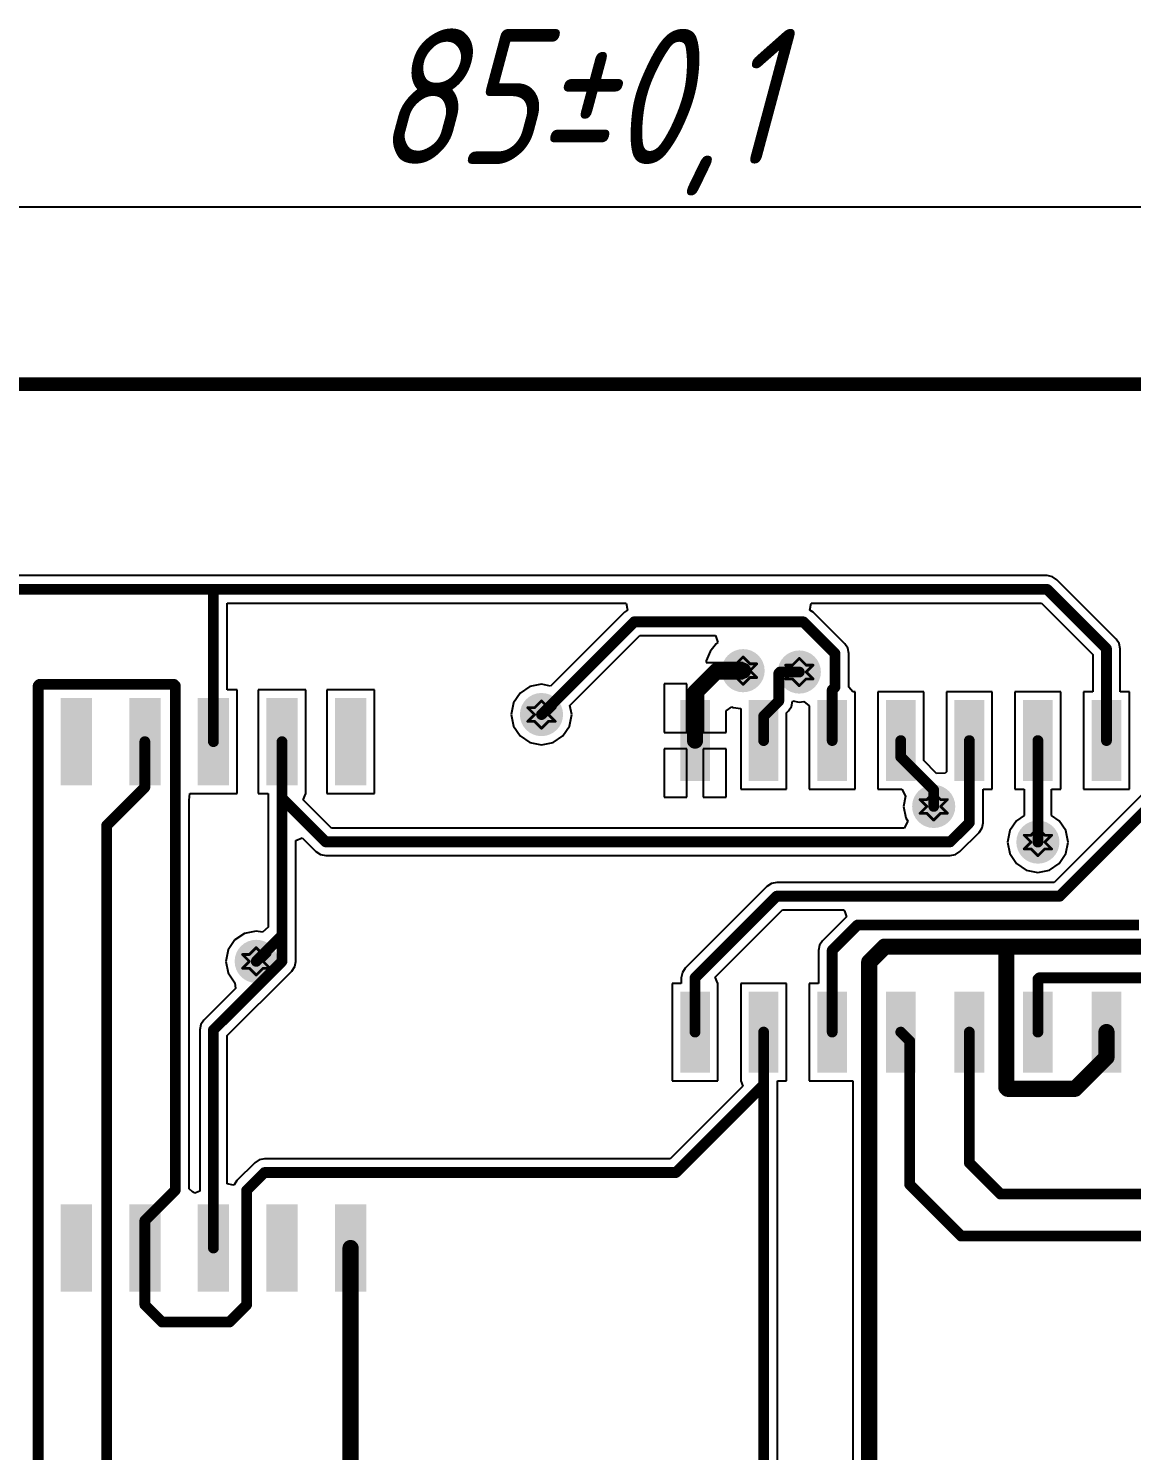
# Model space of a CAD drawing. Header units: millimetres. Extents: x 13 to 607, y 0 to 420.
# Drawn here: x 157.4 to 198.3, y 318 to 370.7 of the extents above; entities that cross this region are included whole.
import ezdxf

# ---------------------------------------------------------------- set-up
doc = ezdxf.new("R2010")
doc.units = ezdxf.units.MM
for name, color, linetype in [('DrillDrawing', 1, 'Continuous'), ('Mechanical1', 6, 'Continuous'), ('TopLayer', 1, 'Continuous')]:
    doc.layers.add(name, color=color, linetype=linetype)
doc.styles.get("Standard").update_dxf_attribs({"font": 'arial.ttf'})
doc.dimstyles.new('ISO-25', dxfattribs={"dimtxt": 2.5, "dimasz": 3.5, "dimexe": 1.25, "dimexo": 0.625, "dimtad": 1, "dimtxsty": 'Standard', "dimblk": 'OPEN30', "dimcen": 2.5, "dimadec": 0, "dimazin": 0, "dimtfac": 1, "dimtmove": 0, "dimatfit": 3, "dimfxl": 1, "dimarcsym": 0})

# ---------------------------------------------------------------- blocks, each defined once
blk = doc.blocks.new('_Open30')
at = {"color": 0, "linetype": 'ByBlock', "lineweight": -2}
for p, q in [((-1, 0.268), (0, 0)), ((0, 0), (-1, -0.268)), ((0, 0), (-1, 0))]:
    blk.add_line(p, q, dxfattribs=at)
blk = doc.blocks.new('*D22')
at = {"color": 0, "lineweight": -2, "transparency": 16777216}
for p, q in [((92.742, 358.12), (92.742, 365.314)), ((262.562, 358.12), (262.562, 365.314)), ((96.242, 364.064), (259.062, 364.064))]:
    blk.add_line(p, q, dxfattribs=at)
at = {"layer": 'Defpoints', "color": 0, "transparency": 16777216}
for p in [(262.562, 364.064), (92.742, 357.495), (262.562, 357.495)]:
    blk.add_point(p, dxfattribs=at)
at = {"color": 0, "lineweight": -2, "transparency": 16777216, "xscale": 3.5, "yscale": 3.5, "zscale": 3.5, "rotation": 180}
blk.add_blockref('_Open30', (92.742, 364.064), dxfattribs=at)
at = {"color": 0, "lineweight": -2, "transparency": 16777216, "xscale": 3.5, "yscale": 3.5, "zscale": 3.5}
blk.add_blockref('_Open30', (262.562, 364.064), dxfattribs=at)
at = {"color": 0, "transparency": 16777216, "insert": (177.652, 367.564), "char_height": 2.5, "width": 16.1, "attachment_point": 5}
blk.add_mtext('{\\fGOST type A|b0|i1|c204|p34;\\H2x;85±0,1}', dxfattribs=at)

msp = doc.modelspace()

# ---------------------------------------------------------------- hatches: boundary and pattern name
at = {"layer": 'TopLayer'}
h = msp.add_hatch(color=1, dxfattribs=at)
edge = h.paths.add_edge_path()
edge.add_arc((183.885, 346.896), 0.799, 0, 360)
h = msp.add_hatch(color=1, dxfattribs=at)
edge = h.paths.add_edge_path()
edge.add_arc((185.965, 346.846), 0.799, 0, 360)
for points in [[(158.632, 345.887), (159.791, 345.887), (159.791, 342.651), (158.632, 342.651)], [(161.17, 345.887), (162.328, 345.887), (162.328, 342.651), (161.17, 342.651)], [(163.707, 345.887), (164.866, 345.887), (164.866, 342.651), (163.707, 342.651)], [(166.244, 345.887), (167.403, 345.887), (167.403, 342.651), (166.244, 342.651)], [(168.781, 345.887), (169.94, 345.887), (169.94, 342.651), (168.781, 342.651)], [(181.558, 345.807), (182.657, 345.807), (182.657, 342.811), (181.558, 342.811)], [(184.095, 345.807), (185.194, 345.807), (185.194, 342.811), (184.095, 342.811)], [(186.633, 345.807), (187.731, 345.807), (187.731, 342.811), (186.633, 342.811)], [(189.17, 345.807), (190.269, 345.807), (190.269, 342.811), (189.17, 342.811)], [(191.707, 345.807), (192.806, 345.807), (192.806, 342.811), (191.707, 342.811)], [(194.244, 345.807), (195.343, 345.807), (195.343, 342.811), (194.244, 342.811)], [(196.782, 345.807), (197.881, 345.807), (197.881, 342.811), (196.782, 342.811)], [(181.558, 335.019), (182.657, 335.019), (182.657, 332.022), (181.558, 332.022)], [(184.095, 335.019), (185.194, 335.019), (185.194, 332.022), (184.095, 332.022)], [(186.633, 335.019), (187.731, 335.019), (187.731, 332.022), (186.633, 332.022)], [(189.17, 335.019), (190.269, 335.019), (190.269, 332.022), (189.17, 332.022)], [(191.707, 335.019), (192.806, 335.019), (192.806, 332.022), (191.707, 332.022)], [(194.244, 335.019), (195.343, 335.019), (195.343, 332.022), (194.244, 332.022)], [(196.782, 335.019), (197.881, 335.019), (197.881, 332.022), (196.782, 332.022)], [(158.632, 327.147), (159.791, 327.147), (159.791, 323.911), (158.632, 323.911)], [(161.17, 327.147), (162.328, 327.147), (162.328, 323.911), (161.17, 323.911)], [(163.707, 327.147), (164.866, 327.147), (164.866, 323.911), (163.707, 323.911)], [(166.244, 327.147), (167.403, 327.147), (167.403, 323.911), (166.244, 323.911)], [(168.781, 327.147), (169.94, 327.147), (169.94, 323.911), (168.781, 323.911)]]:
    msp.add_hatch(color=1, dxfattribs=at).paths.add_polyline_path(points)
h = msp.add_hatch(color=1, dxfattribs=at)
edge = h.paths.add_edge_path()
edge.add_arc((176.425, 345.272), 0.799, 0, 360)
h = msp.add_hatch(color=1, dxfattribs=at)
edge = h.paths.add_edge_path()
edge.add_arc((190.938, 341.872), 0.799, 0, 360)
h = msp.add_hatch(color=1, dxfattribs=at)
edge = h.paths.add_edge_path()
edge.add_arc((194.794, 340.553), 0.799, 0, 360)
h = msp.add_hatch(color=1, dxfattribs=at)
edge = h.paths.add_edge_path()
edge.add_arc((165.87, 336.138), 0.799, 0, 360)

# ---------------------------------------------------------------- linework, layer by layer
at = {"layer": 'DrillDrawing', "const_width": 0.101}
for points in [[(183.631, 347.15), (183.885, 347.404)], [(183.885, 347.404), (184.138, 347.15)], [(185.712, 347.099), (185.965, 347.353)], [(185.965, 347.353), (186.219, 347.099)], [(183.377, 347.15), (183.631, 346.896)], [(183.377, 347.15), (183.631, 347.15)], [(183.377, 346.643), (183.631, 346.896)], [(184.138, 347.15), (184.392, 347.15)], [(184.138, 346.896), (184.392, 347.15)], [(184.138, 346.896), (184.392, 346.643)], [(185.458, 347.099), (185.712, 346.846)], [(185.458, 347.099), (185.712, 347.099)], [(185.458, 346.592), (185.712, 346.846)], [(186.219, 347.099), (186.473, 347.099)], [(186.219, 346.846), (186.473, 347.099)], [(186.219, 346.846), (186.473, 346.592)], [(183.377, 346.643), (183.631, 346.643)], [(183.631, 346.643), (183.885, 346.389)], [(183.885, 346.389), (184.138, 346.643)], [(184.138, 346.643), (184.392, 346.643)], [(185.458, 346.592), (185.712, 346.592)], [(185.712, 346.592), (185.965, 346.338)], [(185.965, 346.338), (186.219, 346.592)], [(186.219, 346.592), (186.473, 346.592)], [(176.171, 345.526), (176.425, 345.78)], [(176.425, 345.78), (176.679, 345.526)], [(175.917, 345.526), (176.171, 345.272)], [(175.917, 345.526), (176.171, 345.526)], [(175.917, 345.019), (176.171, 345.272)], [(176.679, 345.526), (176.932, 345.526)], [(176.679, 345.272), (176.932, 345.526)], [(176.679, 345.272), (176.932, 345.019)], [(175.917, 345.019), (176.171, 345.019)], [(176.171, 345.019), (176.425, 344.765)], [(176.425, 344.765), (176.679, 345.019)], [(176.679, 345.019), (176.932, 345.019)], [(190.431, 342.126), (190.685, 341.872)], [(190.431, 342.126), (190.685, 342.126)], [(190.685, 342.126), (190.938, 342.38)], [(190.938, 342.38), (191.192, 342.126)], [(191.192, 342.126), (191.446, 342.126)], [(191.192, 341.872), (191.446, 342.126)], [(190.431, 341.619), (190.685, 341.872)], [(190.431, 341.619), (190.685, 341.619)], [(190.685, 341.619), (190.938, 341.365)], [(190.938, 341.365), (191.192, 341.619)], [(191.192, 341.872), (191.446, 341.619)], [(191.192, 341.619), (191.446, 341.619)], [(194.54, 340.807), (194.794, 341.06)], [(194.794, 341.06), (195.048, 340.807)], [(194.286, 340.807), (194.54, 340.553)], [(194.286, 340.807), (194.54, 340.807)], [(194.286, 340.299), (194.54, 340.553)], [(195.048, 340.807), (195.301, 340.807)], [(195.048, 340.553), (195.301, 340.807)], [(195.048, 340.553), (195.301, 340.299)], [(194.286, 340.299), (194.54, 340.299)], [(194.54, 340.299), (194.794, 340.046)], [(194.794, 340.046), (195.048, 340.299)], [(195.048, 340.299), (195.301, 340.299)], [(165.362, 336.392), (165.616, 336.138)], [(165.362, 336.392), (165.616, 336.392)], [(165.616, 336.392), (165.87, 336.646)], [(165.87, 336.646), (166.123, 336.392)], [(166.123, 336.392), (166.377, 336.392)], [(166.123, 336.138), (166.377, 336.392)], [(165.362, 335.884), (165.616, 336.138)], [(165.362, 335.884), (165.616, 335.884)], [(165.616, 335.884), (165.87, 335.631)], [(165.87, 335.631), (166.123, 335.884)], [(166.123, 336.138), (166.377, 335.884)], [(166.123, 335.884), (166.377, 335.884)]]:
    msp.add_lwpolyline(points, dxfattribs=at)
at = {"layer": 'DrillDrawing', "const_width": 0.0507}
for points in [[(183.859, 347.404, 1), (183.91, 347.404, 1)], [(183.859, 347.404, 1), (183.91, 347.404, 1)], [(185.94, 347.353, 1), (185.991, 347.353, 1)], [(185.94, 347.353, 1), (185.991, 347.353, 1)], [(183.352, 347.15, 1), (183.403, 347.15, 1)], [(183.352, 347.15, 1), (183.403, 347.15, 1)], [(183.606, 347.15, 1), (183.656, 347.15, 1)], [(183.606, 347.15, 1), (183.656, 347.15, 1)], [(183.606, 346.896, 1), (183.656, 346.896, 1)], [(183.606, 346.896, 1), (183.656, 346.896, 1)], [(184.113, 347.15, 1), (184.164, 347.15, 1)], [(184.113, 347.15, 1), (184.164, 347.15, 1)], [(184.113, 346.896, 1), (184.164, 346.896, 1)], [(184.113, 346.896, 1), (184.164, 346.896, 1)], [(184.367, 347.15, 1), (184.417, 347.15, 1)], [(184.367, 347.15, 1), (184.417, 347.15, 1)], [(185.432, 347.099, 1), (185.483, 347.099, 1)], [(185.432, 347.099, 1), (185.483, 347.099, 1)], [(185.686, 347.099, 1), (185.737, 347.099, 1)], [(185.686, 347.099, 1), (185.737, 347.099, 1)], [(185.686, 346.846, 1), (185.737, 346.846, 1)], [(185.686, 346.846, 1), (185.737, 346.846, 1)], [(186.194, 347.099, 1), (186.244, 347.099, 1)], [(186.194, 347.099, 1), (186.244, 347.099, 1)], [(186.194, 346.846, 1), (186.244, 346.846, 1)], [(186.194, 346.846, 1), (186.244, 346.846, 1)], [(186.447, 347.099, 1), (186.498, 347.099, 1)], [(186.447, 347.099, 1), (186.498, 347.099, 1)], [(183.352, 346.643, 1), (183.403, 346.643, 1)], [(183.352, 346.643, 1), (183.403, 346.643, 1)], [(183.606, 346.643, 1), (183.656, 346.643, 1)], [(183.606, 346.643, 1), (183.656, 346.643, 1)], [(183.859, 346.389, 1), (183.91, 346.389, 1)], [(183.859, 346.389, 1), (183.91, 346.389, 1)], [(184.113, 346.643, 1), (184.164, 346.643, 1)], [(184.113, 346.643, 1), (184.164, 346.643, 1)], [(184.367, 346.643, 1), (184.417, 346.643, 1)], [(184.367, 346.643, 1), (184.417, 346.643, 1)], [(185.432, 346.592, 1), (185.483, 346.592, 1)], [(185.432, 346.592, 1), (185.483, 346.592, 1)], [(185.686, 346.592, 1), (185.737, 346.592, 1)], [(185.686, 346.592, 1), (185.737, 346.592, 1)], [(185.94, 346.338, 1), (185.991, 346.338, 1)], [(185.94, 346.338, 1), (185.991, 346.338, 1)], [(186.194, 346.592, 1), (186.244, 346.592, 1)], [(186.194, 346.592, 1), (186.244, 346.592, 1)], [(186.447, 346.592, 1), (186.498, 346.592, 1)], [(186.447, 346.592, 1), (186.498, 346.592, 1)], [(176.4, 345.78, 1), (176.45, 345.78, 1)], [(176.4, 345.78, 1), (176.45, 345.78, 1)], [(175.892, 345.526, 1), (175.943, 345.526, 1)], [(175.892, 345.526, 1), (175.943, 345.526, 1)], [(176.146, 345.526, 1), (176.197, 345.526, 1)], [(176.146, 345.526, 1), (176.197, 345.526, 1)], [(176.146, 345.272, 1), (176.197, 345.272, 1)], [(176.146, 345.272, 1), (176.197, 345.272, 1)], [(176.653, 345.526, 1), (176.704, 345.526, 1)], [(176.653, 345.526, 1), (176.704, 345.526, 1)], [(176.653, 345.272, 1), (176.704, 345.272, 1)], [(176.653, 345.272, 1), (176.704, 345.272, 1)], [(176.907, 345.526, 1), (176.958, 345.526, 1)], [(176.907, 345.526, 1), (176.958, 345.526, 1)], [(175.892, 345.019, 1), (175.943, 345.019, 1)], [(175.892, 345.019, 1), (175.943, 345.019, 1)], [(176.146, 345.019, 1), (176.197, 345.019, 1)], [(176.146, 345.019, 1), (176.197, 345.019, 1)], [(176.4, 344.765, 1), (176.45, 344.765, 1)], [(176.4, 344.765, 1), (176.45, 344.765, 1)], [(176.653, 345.019, 1), (176.704, 345.019, 1)], [(176.653, 345.019, 1), (176.704, 345.019, 1)], [(176.907, 345.019, 1), (176.958, 345.019, 1)], [(176.907, 345.019, 1), (176.958, 345.019, 1)], [(190.406, 342.126, 1), (190.456, 342.126, 1)], [(190.406, 342.126, 1), (190.456, 342.126, 1)], [(190.659, 342.126, 1), (190.71, 342.126, 1)], [(190.659, 342.126, 1), (190.71, 342.126, 1)], [(190.913, 342.38, 1), (190.964, 342.38, 1)], [(190.913, 342.38, 1), (190.964, 342.38, 1)], [(191.167, 342.126, 1), (191.217, 342.126, 1)], [(191.167, 342.126, 1), (191.217, 342.126, 1)], [(191.42, 342.126, 1), (191.471, 342.126, 1)], [(191.42, 342.126, 1), (191.471, 342.126, 1)], [(190.406, 341.619, 1), (190.456, 341.619, 1)], [(190.406, 341.619, 1), (190.456, 341.619, 1)], [(190.659, 341.872, 1), (190.71, 341.872, 1)], [(190.659, 341.872, 1), (190.71, 341.872, 1)], [(190.659, 341.619, 1), (190.71, 341.619, 1)], [(190.659, 341.619, 1), (190.71, 341.619, 1)], [(191.167, 341.872, 1), (191.217, 341.872, 1)], [(191.167, 341.872, 1), (191.217, 341.872, 1)], [(191.167, 341.619, 1), (191.217, 341.619, 1)], [(191.167, 341.619, 1), (191.217, 341.619, 1)], [(191.42, 341.619, 1), (191.471, 341.619, 1)], [(191.42, 341.619, 1), (191.471, 341.619, 1)], [(190.913, 341.365, 1), (190.964, 341.365, 1)], [(190.913, 341.365, 1), (190.964, 341.365, 1)], [(194.769, 341.06, 1), (194.819, 341.06, 1)], [(194.769, 341.06, 1), (194.819, 341.06, 1)], [(194.261, 340.807, 1), (194.312, 340.807, 1)], [(194.261, 340.807, 1), (194.312, 340.807, 1)], [(194.515, 340.807, 1), (194.566, 340.807, 1)], [(194.515, 340.807, 1), (194.566, 340.807, 1)], [(194.515, 340.553, 1), (194.566, 340.553, 1)], [(194.515, 340.553, 1), (194.566, 340.553, 1)], [(195.022, 340.807, 1), (195.073, 340.807, 1)], [(195.022, 340.807, 1), (195.073, 340.807, 1)], [(195.022, 340.553, 1), (195.073, 340.553, 1)], [(195.022, 340.553, 1), (195.073, 340.553, 1)], [(195.276, 340.807, 1), (195.327, 340.807, 1)], [(195.276, 340.807, 1), (195.327, 340.807, 1)], [(194.261, 340.299, 1), (194.312, 340.299, 1)], [(194.261, 340.299, 1), (194.312, 340.299, 1)], [(194.515, 340.299, 1), (194.566, 340.299, 1)], [(194.515, 340.299, 1), (194.566, 340.299, 1)], [(194.769, 340.046, 1), (194.819, 340.046, 1)], [(194.769, 340.046, 1), (194.819, 340.046, 1)], [(195.022, 340.299, 1), (195.073, 340.299, 1)], [(195.022, 340.299, 1), (195.073, 340.299, 1)], [(195.276, 340.299, 1), (195.327, 340.299, 1)], [(195.276, 340.299, 1), (195.327, 340.299, 1)], [(165.337, 336.392, 1), (165.388, 336.392, 1)], [(165.337, 336.392, 1), (165.388, 336.392, 1)], [(165.591, 336.392, 1), (165.641, 336.392, 1)], [(165.591, 336.392, 1), (165.641, 336.392, 1)], [(165.844, 336.646, 1), (165.895, 336.646, 1)], [(165.844, 336.646, 1), (165.895, 336.646, 1)], [(166.098, 336.392, 1), (166.149, 336.392, 1)], [(166.098, 336.392, 1), (166.149, 336.392, 1)], [(166.352, 336.392, 1), (166.403, 336.392, 1)], [(166.352, 336.392, 1), (166.403, 336.392, 1)], [(165.337, 335.884, 1), (165.388, 335.884, 1)], [(165.337, 335.884, 1), (165.388, 335.884, 1)], [(165.591, 336.138, 1), (165.641, 336.138, 1)], [(165.591, 336.138, 1), (165.641, 336.138, 1)], [(165.591, 335.884, 1), (165.641, 335.884, 1)], [(165.591, 335.884, 1), (165.641, 335.884, 1)], [(166.098, 336.138, 1), (166.149, 336.138, 1)], [(166.098, 336.138, 1), (166.149, 336.138, 1)], [(166.098, 335.884, 1), (166.149, 335.884, 1)], [(166.098, 335.884, 1), (166.149, 335.884, 1)], [(166.352, 335.884, 1), (166.403, 335.884, 1)], [(166.352, 335.884, 1), (166.403, 335.884, 1)], [(165.844, 335.631, 1), (165.895, 335.631, 1)], [(165.844, 335.631, 1), (165.895, 335.631, 1)]]:
    msp.add_lwpolyline(points, format="xyb", close=True, dxfattribs=at)
at = {"layer": 'Mechanical1', "const_width": 0.507}
msp.add_lwpolyline([(92.742, 357.495), (262.562, 357.495)], dxfattribs=at)
at = {"layer": 'TopLayer'}
for p, q in [((145.011, 357.495), (262.562, 357.495)), ((207.902, 351.57), (195.391, 339.059)), ((195.136, 350.412), (145.011, 350.412)), ((195.331, 350.374), (195.136, 350.412)), ((195.496, 350.263), (195.331, 350.374)), ((197.691, 348.068), (195.496, 350.263)), ((164.796, 346.187), (164.796, 349.394)), ((164.796, 349.394), (179.561, 349.394)), ((179.497, 349.064), (176.759, 346.326)), ((179.61, 349.14), (179.497, 349.064)), ((179.561, 349.394), (179.61, 349.14)), ((186.359, 349.14), (186.408, 349.394)), ((186.473, 349.064), (186.359, 349.14)), ((186.408, 349.394), (194.925, 349.394)), ((187.646, 347.891), (186.473, 349.064)), ((194.925, 349.394), (196.822, 347.497)), ((177.479, 345.606), (180.068, 348.195)), ((180.068, 348.195), (182.863, 348.195)), ((182.887, 347.894), (182.663, 347.602)), ((182.863, 348.195), (182.949, 347.941)), ((182.949, 347.941), (182.887, 347.894)), ((187.757, 347.726), (187.646, 347.891)), ((197.802, 347.903), (197.691, 348.068)), ((197.84, 347.708), (197.802, 347.903)), ((182.663, 347.602), (182.522, 347.261)), ((187.795, 347.531), (187.757, 347.726)), ((187.795, 346.289), (187.795, 347.531)), ((196.822, 347.497), (196.822, 346.107)), ((197.84, 346.107), (197.84, 347.708)), ((182.522, 347.261), (182.514, 347.196)), ((182.514, 347.196), (183.885, 347.196)), ((183.885, 347.196), (183.885, 346.597)), ((175.996, 346.308), (175.633, 346.065)), ((176.425, 346.393), (175.996, 346.308)), ((176.759, 346.326), (176.425, 346.393)), ((181.808, 346.407), (180.959, 346.407)), ((180.959, 346.407), (180.959, 344.609)), ((181.808, 344.609), (181.808, 346.407)), ((182.459, 346.597), (182.407, 346.524)), ((182.407, 346.524), (182.407, 344.609)), ((183.885, 346.597), (182.459, 346.597)), ((165.165, 346.187), (164.796, 346.187)), ((165.165, 342.351), (165.165, 346.187)), ((167.703, 346.187), (165.944, 346.187)), ((165.944, 346.187), (165.944, 342.351)), ((167.703, 342.351), (167.703, 346.187)), ((170.24, 346.187), (168.482, 346.187)), ((168.482, 346.187), (168.482, 342.351)), ((170.24, 342.351), (170.24, 346.187)), ((175.633, 346.065), (175.39, 345.701)), ((185.715, 345.769), (185.721, 345.774)), ((185.721, 345.774), (185.965, 345.725)), ((187.944, 346.107), (187.795, 346.289)), ((188.031, 346.107), (187.944, 346.107)), ((188.031, 342.511), (188.031, 346.107)), ((190.568, 346.107), (188.87, 346.107)), ((188.87, 346.107), (188.87, 342.511)), ((190.568, 343.57), (190.568, 346.107)), ((193.106, 346.107), (191.407, 346.107)), ((191.407, 346.107), (191.407, 343.158)), ((193.106, 342.511), (193.106, 346.107)), ((195.643, 346.107), (193.945, 346.107)), ((193.945, 346.107), (193.945, 342.511)), ((195.643, 342.511), (195.643, 346.107)), ((196.822, 346.107), (196.482, 346.107)), ((196.482, 346.107), (196.482, 342.511)), ((198.18, 346.107), (197.84, 346.107)), ((198.18, 342.511), (198.18, 346.107)), ((175.39, 345.701), (175.305, 345.272)), ((175.305, 345.272), (175.39, 344.844)), ((177.46, 344.844), (177.545, 345.272)), ((177.545, 345.272), (177.479, 345.606)), ((183.256, 345.415), (183.467, 345.556)), ((183.256, 344.609), (183.256, 345.415)), ((183.467, 345.556), (183.52, 345.534)), ((183.52, 345.534), (183.796, 345.497)), ((183.796, 345.497), (183.796, 342.511)), ((185.494, 345.336), (185.566, 345.408)), ((185.494, 342.511), (185.494, 345.336)), ((185.566, 345.408), (185.676, 345.574)), ((185.676, 345.574), (185.715, 345.769)), ((185.965, 345.725), (186.137, 345.759)), ((186.137, 345.759), (186.333, 345.598)), ((186.333, 345.598), (186.333, 342.511)), ((175.39, 344.844), (175.633, 344.48)), ((177.217, 344.48), (177.46, 344.844)), ((175.633, 344.48), (175.996, 344.237)), ((175.996, 344.237), (176.425, 344.152)), ((176.425, 344.152), (176.854, 344.237)), ((176.854, 344.237), (177.217, 344.48)), ((180.959, 344.609), (181.808, 344.609)), ((182.407, 344.609), (183.256, 344.609)), ((181.808, 344.009), (180.959, 344.009)), ((180.959, 344.009), (180.959, 342.211)), ((181.808, 342.211), (181.808, 344.009)), ((183.256, 344.009), (182.407, 344.009)), ((182.407, 344.009), (182.407, 342.211)), ((183.256, 342.211), (183.256, 344.009)), ((191.046, 343.093), (190.568, 343.57)), ((191.407, 343.158), (191.357, 343.106)), ((191.357, 343.106), (191.046, 343.093)), ((163.385, 342.107), (163.407, 342.351)), ((163.385, 327.719), (163.385, 342.107)), ((163.407, 342.351), (165.165, 342.351)), ((165.944, 342.351), (166.314, 342.351)), ((166.314, 342.351), (166.314, 337.4)), ((167.604, 342.117), (167.701, 342.351)), ((168.651, 341.07), (167.604, 342.117)), ((167.701, 342.351), (167.703, 342.351)), ((168.482, 342.351), (170.24, 342.351)), ((180.959, 342.211), (181.808, 342.211)), ((182.407, 342.211), (183.256, 342.211)), ((183.796, 342.511), (185.494, 342.511)), ((186.333, 342.511), (188.031, 342.511)), ((188.87, 342.511), (189.762, 342.511)), ((189.762, 342.511), (189.895, 342.257)), ((189.895, 342.257), (189.818, 341.872)), ((192.766, 341.27), (192.766, 342.511)), ((192.766, 342.511), (193.106, 342.511)), ((193.945, 342.511), (194.285, 342.511)), ((194.285, 342.511), (194.285, 341.534)), ((195.303, 341.534), (195.303, 342.511)), ((195.303, 342.511), (195.643, 342.511)), ((196.482, 342.511), (198.18, 342.511)), ((189.818, 341.872), (189.903, 341.444)), ((189.848, 341.07), (168.651, 341.07)), ((189.984, 341.324), (189.848, 341.07)), ((189.903, 341.444), (189.984, 341.324)), ((192.617, 340.91), (192.727, 341.075)), ((192.727, 341.075), (192.766, 341.27)), ((194.002, 341.345), (193.759, 340.982)), ((194.285, 341.534), (194.002, 341.345)), ((195.586, 341.345), (195.303, 341.534)), ((195.829, 340.982), (195.586, 341.345)), ((167.333, 340.616), (167.567, 340.713)), ((167.333, 337.092), (167.333, 340.616)), ((167.567, 340.713), (168.08, 340.201)), ((191.907, 340.201), (192.617, 340.91)), ((193.759, 340.982), (193.674, 340.553)), ((193.674, 340.553), (193.759, 340.124)), ((195.914, 340.553), (195.829, 340.982)), ((195.829, 340.124), (195.914, 340.553)), ((168.08, 340.201), (168.245, 340.09)), ((168.245, 340.09), (168.44, 340.051)), ((168.44, 340.051), (191.547, 340.051)), ((191.547, 340.051), (191.742, 340.09)), ((191.742, 340.09), (191.907, 340.201)), ((193.759, 340.124), (194.002, 339.761)), ((195.586, 339.761), (195.829, 340.124)), ((194.002, 339.761), (194.365, 339.518)), ((194.365, 339.518), (194.794, 339.433)), ((194.794, 339.433), (195.223, 339.518)), ((195.223, 339.518), (195.586, 339.761)), ((184.933, 339.02), (184.768, 338.91)), ((185.128, 339.059), (184.933, 339.02)), ((195.391, 339.059), (185.128, 339.059)), ((184.768, 338.91), (181.747, 335.889)), ((182.851, 335.553), (185.339, 338.041)), ((185.339, 338.041), (187.612, 338.041)), ((187.612, 338.041), (187.637, 338.008)), ((187.637, 338.008), (187.706, 337.787)), ((166.314, 337.4), (166.098, 337.213)), ((187.706, 337.787), (186.822, 336.903)), ((165.078, 336.93), (164.835, 336.567)), ((165.441, 337.173), (165.078, 336.93)), ((165.87, 337.258), (165.441, 337.173)), ((166.098, 337.213), (165.87, 337.258)), ((167.333, 336.138), (167.333, 337.092)), ((186.822, 336.903), (186.711, 336.738)), ((164.835, 336.567), (164.749, 336.138)), ((186.711, 336.738), (186.673, 336.543)), ((186.673, 336.543), (186.673, 335.319)), ((164.749, 336.138), (164.835, 335.709)), ((164.796, 333.39), (167.184, 335.778)), ((167.184, 335.778), (167.294, 335.943)), ((167.294, 335.943), (167.333, 336.138)), ((181.747, 335.889), (181.637, 335.724)), ((164.835, 335.709), (165.078, 335.346)), ((165.078, 335.346), (165.098, 335.133)), ((181.598, 335.319), (181.258, 335.319)), ((181.258, 335.319), (181.258, 331.722)), ((181.637, 335.724), (181.598, 335.529)), ((181.598, 335.529), (181.598, 335.319)), ((182.948, 335.319), (182.851, 335.553)), ((182.956, 335.319), (182.948, 335.319)), ((182.956, 331.722), (182.956, 335.319)), ((185.494, 335.319), (183.796, 335.319)), ((183.796, 335.319), (183.796, 331.722)), ((185.494, 331.722), (185.494, 335.319)), ((186.673, 335.319), (186.333, 335.319)), ((186.333, 335.319), (186.333, 331.722)), ((165.098, 335.133), (163.926, 333.961)), ((163.816, 333.796), (163.777, 333.601)), ((163.926, 333.961), (163.816, 333.796)), ((163.777, 333.601), (163.777, 327.628)), ((164.796, 327.908), (164.796, 333.39)), ((181.258, 331.722), (182.956, 331.722)), ((183.796, 331.722), (183.796, 331.722)), ((183.796, 331.722), (183.878, 331.524)), ((185.154, 331.571), (185.154, 331.722)), ((185.154, 331.722), (185.494, 331.722)), ((185.154, 309.471), (185.154, 331.571)), ((186.333, 331.722), (187.942, 331.722)), ((187.942, 331.722), (187.942, 315.18)), ((183.878, 331.524), (181.186, 328.832)), ((165.814, 328.683), (165.154, 328.024)), ((165.979, 328.794), (165.814, 328.683)), ((166.174, 328.832), (165.979, 328.794)), ((181.186, 328.832), (166.174, 328.832)), ((165.028, 327.862), (164.796, 327.908)), ((165.154, 328.024), (165.049, 327.866)), ((163.506, 327.614), (163.385, 327.719)), ((163.596, 327.556), (163.506, 327.614)), ((163.777, 327.628), (163.596, 327.556)), ((165.049, 327.866), (165.028, 327.862))]:
    msp.add_line(p, q, dxfattribs=at)
for points, const_width in [([(195.602, 338.55), (208.262, 351.21)], 0.4), ([(126.107, 349.903), (164.286, 349.903)], 0.4), ([(164.286, 344.269), (164.286, 349.903)], 0.4), ([(164.286, 349.903), (195.136, 349.903)], 0.4), ([(195.136, 349.903), (197.331, 347.708)], 0.4), ([(176.425, 345.272), (179.857, 348.704)], 0.4), ([(179.857, 348.704), (186.112, 348.704)], 0.4), ([(186.112, 348.704), (187.286, 347.531)], 0.4), ([(197.331, 344.309), (197.331, 347.708)], 0.4), ([(187.286, 346.289), (187.286, 347.531)], 0.4), ([(182.107, 346.084), (182.919, 346.896)], 0.599), ([(182.919, 346.896), (183.885, 346.896)], 0.599), ([(185.206, 346.798), (185.254, 346.846)], 0.4), ([(185.206, 345.769), (185.206, 346.798)], 0.4), ([(185.254, 346.846), (185.965, 346.846)], 0.4), ([(157.801, 346.338), (157.852, 346.389)], 0.4), ([(157.801, 313.759), (157.801, 346.338)], 0.4), ([(157.852, 346.389), (162.825, 346.389)], 0.4), ([(162.825, 346.389), (162.876, 346.338)], 0.4), ([(162.876, 327.674), (162.876, 346.338)], 0.4), ([(182.107, 344.309), (182.107, 346.084)], 0.599), ([(187.182, 346.184), (187.286, 346.289)], 0.4), ([(187.182, 344.309), (187.182, 346.184)], 0.4), ([(184.645, 345.207), (185.206, 345.769)], 0.4), ([(184.645, 344.309), (184.645, 345.207)], 0.4), ([(161.749, 342.583), (161.749, 344.269)], 0.4), ([(166.824, 342.177), (166.824, 344.269)], 0.4), ([(189.719, 343.699), (189.719, 344.309)], 0.4), ([(192.257, 341.27), (192.257, 344.309)], 0.4), ([(194.794, 340.553), (194.794, 344.309)], 0.4), ([(189.719, 343.699), (190.938, 342.48)], 0.4), ([(160.338, 341.172), (161.749, 342.583)], 0.4), ([(190.938, 341.872), (190.938, 342.48)], 0.4), ([(166.824, 337.092), (166.824, 342.177)], 0.4), ([(166.824, 342.177), (168.44, 340.561)], 0.4), ([(160.338, 312.795), (160.338, 341.172)], 0.4), ([(191.547, 340.561), (192.257, 341.27)], 0.4), ([(168.44, 340.561), (191.547, 340.561)], 0.4), ([(182.107, 335.529), (185.128, 338.55)], 0.4), ([(185.128, 338.55), (195.602, 338.55)], 0.4), ([(187.182, 336.543), (188.122, 337.483)], 0.4), ([(188.122, 337.483), (198.538, 337.483)], 0.4), ([(165.87, 336.138), (166.824, 337.092)], 0.4), ([(166.824, 336.138), (166.824, 337.092)], 0.4), ([(188.553, 336.113), (189.124, 336.684)], 0.599), ([(189.124, 336.684), (193.628, 336.684)], 0.599), ([(193.628, 331.473), (193.628, 336.684)], 0.599), ([(193.628, 336.684), (219.29, 336.684)], 0.599), ([(164.286, 333.601), (166.824, 336.138)], 0.4), ([(187.182, 333.521), (187.182, 336.543)], 0.4), ([(188.553, 315.18), (188.553, 336.113)], 0.599), ([(182.107, 333.521), (182.107, 335.529)], 0.4), ([(194.794, 335.478), (194.845, 335.529)], 0.4), ([(194.794, 333.521), (194.794, 335.478)], 0.4), ([(194.845, 335.529), (214.231, 335.529)], 0.4), ([(164.286, 325.529), (164.286, 333.601)], 0.4), ([(184.645, 331.571), (184.645, 333.521)], 0.4), ([(189.719, 333.521), (189.935, 333.305)], 0.4), ([(192.257, 328.681), (192.257, 333.521)], 0.4), ([(197.331, 332.586), (197.331, 333.521)], 0.599), ([(189.935, 333.305), (190.052, 333.188)], 0.4), ([(190.052, 327.875), (190.052, 333.188)], 0.4), ([(196.168, 331.423), (197.331, 332.586)], 0.599), ([(181.397, 328.323), (184.645, 331.571)], 0.4), ([(184.645, 309.471), (184.645, 331.571)], 0.4), ([(193.628, 331.473), (193.679, 331.423)], 0.599), ([(193.679, 331.423), (196.168, 331.423)], 0.599), ([(165.515, 327.663), (166.174, 328.323)], 0.4), ([(166.174, 328.323), (181.397, 328.323)], 0.4), ([(192.257, 328.681), (193.411, 327.527)], 0.4), ([(190.052, 327.875), (191.955, 325.972)], 0.4), ([(161.749, 326.547), (162.876, 327.674)], 0.4), ([(165.515, 323.426), (165.515, 327.663)], 0.4), ([(193.411, 327.527), (212.615, 327.527)], 0.4), ([(161.749, 325.529), (161.749, 326.547)], 0.4), ([(169.361, 308.887), (169.361, 325.529)], 0.599), ([(191.955, 325.972), (201.801, 325.972)], 0.4), ([(161.749, 323.426), (161.749, 325.529)], 0.4), ([(161.749, 323.426), (162.383, 322.792)], 0.4), ([(164.88, 322.792), (165.515, 323.426)], 0.4), ([(162.383, 322.792), (164.88, 322.792)], 0.4)]:
    msp.add_lwpolyline(points, dxfattribs=dict(at, const_width=const_width))
for points, const_width in [([(164.186, 349.903, 1), (164.386, 349.903, 1)], 0.2), ([(164.186, 349.903, 1), (164.386, 349.903, 1)], 0.2), ([(164.186, 349.903, 1), (164.386, 349.903, 1)], 0.2), ([(195.036, 349.903, 1), (195.236, 349.903, 1)], 0.2), ([(195.036, 349.903, 1), (195.236, 349.903, 1)], 0.2), ([(179.757, 348.704, 1), (179.957, 348.704, 1)], 0.2), ([(179.757, 348.704, 1), (179.957, 348.704, 1)], 0.2), ([(186.013, 348.704, 1), (186.212, 348.704, 1)], 0.2), ([(186.013, 348.704, 1), (186.212, 348.704, 1)], 0.2), ([(197.231, 347.708, 1), (197.431, 347.708, 1)], 0.2), ([(197.231, 347.708, 1), (197.431, 347.708, 1)], 0.2), ([(187.186, 347.531, 1), (187.386, 347.531, 1)], 0.2), ([(187.186, 347.531, 1), (187.386, 347.531, 1)], 0.2), ([(182.769, 346.896, 1), (183.069, 346.896, 1)], 0.3), ([(182.769, 346.896, 1), (183.069, 346.896, 1)], 0.3), ([(183.735, 346.896, 1), (184.034, 346.896, 1)], 0.3), ([(185.106, 346.798, 1), (185.306, 346.798, 1)], 0.2), ([(185.106, 346.798, 1), (185.306, 346.798, 1)], 0.2), ([(185.154, 346.846, 1), (185.353, 346.846, 1)], 0.2), ([(185.154, 346.846, 1), (185.353, 346.846, 1)], 0.2), ([(185.865, 346.846, 1), (186.065, 346.846, 1)], 0.2), ([(157.701, 346.338, 1), (157.901, 346.338, 1)], 0.2), ([(157.701, 346.338, 1), (157.901, 346.338, 1)], 0.2), ([(157.752, 346.389, 1), (157.952, 346.389, 1)], 0.2), ([(157.752, 346.389, 1), (157.952, 346.389, 1)], 0.2), ([(162.725, 346.389, 1), (162.925, 346.389, 1)], 0.2), ([(162.725, 346.389, 1), (162.925, 346.389, 1)], 0.2), ([(162.776, 346.338, 1), (162.976, 346.338, 1)], 0.2), ([(162.776, 346.338, 1), (162.976, 346.338, 1)], 0.2), ([(181.957, 346.084, 1), (182.257, 346.084, 1)], 0.3), ([(181.957, 346.084, 1), (182.257, 346.084, 1)], 0.3), ([(187.082, 346.184, 1), (187.282, 346.184, 1)], 0.2), ([(187.082, 346.184, 1), (187.282, 346.184, 1)], 0.2), ([(187.186, 346.289, 1), (187.386, 346.289, 1)], 0.2), ([(187.186, 346.289, 1), (187.386, 346.289, 1)], 0.2), ([(185.106, 345.769, 1), (185.306, 345.769, 1)], 0.2), ([(185.106, 345.769, 1), (185.306, 345.769, 1)], 0.2), ([(176.325, 345.272, 1), (176.525, 345.272, 1)], 0.2), ([(184.545, 345.207, 1), (184.745, 345.207, 1)], 0.2), ([(184.545, 345.207, 1), (184.745, 345.207, 1)], 0.2), ([(161.649, 344.269, 1), (161.849, 344.269, 1)], 0.2), ([(164.186, 344.269, 1), (164.386, 344.269, 1)], 0.2), ([(166.724, 344.269, 1), (166.923, 344.269, 1)], 0.2), ([(181.957, 344.309, 1), (182.257, 344.309, 1)], 0.3), ([(184.545, 344.309, 1), (184.745, 344.309, 1)], 0.2), ([(187.082, 344.309, 1), (187.282, 344.309, 1)], 0.2), ([(189.619, 344.309, 1), (189.819, 344.309, 1)], 0.2), ([(192.157, 344.309, 1), (192.356, 344.309, 1)], 0.2), ([(194.694, 344.309, 1), (194.894, 344.309, 1)], 0.2), ([(197.231, 344.309, 1), (197.431, 344.309, 1)], 0.2), ([(189.619, 343.699, 1), (189.819, 343.699, 1)], 0.2), ([(189.619, 343.699, 1), (189.819, 343.699, 1)], 0.2), ([(161.649, 342.583, 1), (161.849, 342.583, 1)], 0.2), ([(161.649, 342.583, 1), (161.849, 342.583, 1)], 0.2), ([(190.838, 342.48, 1), (191.038, 342.48, 1)], 0.2), ([(190.838, 342.48, 1), (191.038, 342.48, 1)], 0.2), ([(166.724, 342.177, 1), (166.923, 342.177, 1)], 0.2), ([(166.724, 342.177, 1), (166.923, 342.177, 1)], 0.2), ([(166.724, 342.177, 1), (166.923, 342.177, 1)], 0.2), ([(190.838, 341.872, 1), (191.038, 341.872, 1)], 0.2), ([(160.238, 341.172, 1), (160.438, 341.172, 1)], 0.2), ([(160.238, 341.172, 1), (160.438, 341.172, 1)], 0.2), ([(192.157, 341.27, 1), (192.356, 341.27, 1)], 0.2), ([(192.157, 341.27, 1), (192.356, 341.27, 1)], 0.2), ([(168.34, 340.561, 1), (168.54, 340.561, 1)], 0.2), ([(168.34, 340.561, 1), (168.54, 340.561, 1)], 0.2), ([(191.447, 340.561, 1), (191.647, 340.561, 1)], 0.2), ([(191.447, 340.561, 1), (191.647, 340.561, 1)], 0.2), ([(194.694, 340.553, 1), (194.894, 340.553, 1)], 0.2), ([(185.028, 338.55, 1), (185.228, 338.55, 1)], 0.2), ([(185.028, 338.55, 1), (185.228, 338.55, 1)], 0.2), ([(195.502, 338.55, 1), (195.702, 338.55, 1)], 0.2), ([(195.502, 338.55, 1), (195.702, 338.55, 1)], 0.2), ([(188.022, 337.483, 1), (188.222, 337.483, 1)], 0.2), ([(188.022, 337.483, 1), (188.222, 337.483, 1)], 0.2), ([(166.724, 337.092, 1), (166.923, 337.092, 1)], 0.2), ([(166.724, 337.092, 1), (166.923, 337.092, 1)], 0.2), ([(166.724, 337.092, 1), (166.923, 337.092, 1)], 0.2), ([(188.974, 336.684, 1), (189.274, 336.684, 1)], 0.3), ([(188.974, 336.684, 1), (189.274, 336.684, 1)], 0.3), ([(193.478, 336.684, 1), (193.778, 336.684, 1)], 0.3), ([(193.478, 336.684, 1), (193.778, 336.684, 1)], 0.3), ([(193.478, 336.684, 1), (193.778, 336.684, 1)], 0.3), ([(165.77, 336.138, 1), (165.97, 336.138, 1)], 0.2), ([(166.724, 336.138, 1), (166.923, 336.138, 1)], 0.2), ([(166.724, 336.138, 1), (166.923, 336.138, 1)], 0.2), ([(187.082, 336.543, 1), (187.282, 336.543, 1)], 0.2), ([(187.082, 336.543, 1), (187.282, 336.543, 1)], 0.2), ([(188.403, 336.113, 1), (188.703, 336.113, 1)], 0.3), ([(188.403, 336.113, 1), (188.703, 336.113, 1)], 0.3), ([(182.007, 335.529, 1), (182.207, 335.529, 1)], 0.2), ([(182.007, 335.529, 1), (182.207, 335.529, 1)], 0.2), ([(194.694, 335.478, 1), (194.894, 335.478, 1)], 0.2), ([(194.694, 335.478, 1), (194.894, 335.478, 1)], 0.2), ([(194.745, 335.529, 1), (194.945, 335.529, 1)], 0.2), ([(194.745, 335.529, 1), (194.945, 335.529, 1)], 0.2), ([(164.186, 333.601, 1), (164.386, 333.601, 1)], 0.2), ([(164.186, 333.601, 1), (164.386, 333.601, 1)], 0.2), ([(182.007, 333.521, 1), (182.207, 333.521, 1)], 0.2), ([(184.545, 333.521, 1), (184.745, 333.521, 1)], 0.2), ([(187.082, 333.521, 1), (187.282, 333.521, 1)], 0.2), ([(189.619, 333.521, 1), (189.819, 333.521, 1)], 0.2), ([(192.157, 333.521, 1), (192.356, 333.521, 1)], 0.2), ([(194.694, 333.521, 1), (194.894, 333.521, 1)], 0.2), ([(197.181, 333.521, 1), (197.481, 333.521, 1)], 0.3), ([(189.835, 333.305, 1), (190.035, 333.305, 1)], 0.2), ([(189.835, 333.305, 1), (190.035, 333.305, 1)], 0.2), ([(189.952, 333.188, 1), (190.152, 333.188, 1)], 0.2), ([(189.952, 333.188, 1), (190.152, 333.188, 1)], 0.2), ([(197.181, 332.586, 1), (197.481, 332.586, 1)], 0.3), ([(197.181, 332.586, 1), (197.481, 332.586, 1)], 0.3), ([(184.545, 331.571, 1), (184.745, 331.571, 1)], 0.2), ([(184.545, 331.571, 1), (184.745, 331.571, 1)], 0.2), ([(184.545, 331.571, 1), (184.745, 331.571, 1)], 0.2), ([(193.478, 331.473, 1), (193.778, 331.473, 1)], 0.3), ([(193.478, 331.473, 1), (193.778, 331.473, 1)], 0.3), ([(193.529, 331.423, 1), (193.829, 331.423, 1)], 0.3), ([(193.529, 331.423, 1), (193.829, 331.423, 1)], 0.3), ([(196.018, 331.423, 1), (196.318, 331.423, 1)], 0.3), ([(196.018, 331.423, 1), (196.318, 331.423, 1)], 0.3), ([(166.074, 328.323, 1), (166.274, 328.323, 1)], 0.2), ([(166.074, 328.323, 1), (166.274, 328.323, 1)], 0.2), ([(181.297, 328.323, 1), (181.497, 328.323, 1)], 0.2), ([(181.297, 328.323, 1), (181.497, 328.323, 1)], 0.2), ([(192.157, 328.681, 1), (192.356, 328.681, 1)], 0.2), ([(192.157, 328.681, 1), (192.356, 328.681, 1)], 0.2), ([(189.952, 327.875, 1), (190.152, 327.875, 1)], 0.2), ([(189.952, 327.875, 1), (190.152, 327.875, 1)], 0.2), ([(162.776, 327.674, 1), (162.976, 327.674, 1)], 0.2), ([(162.776, 327.674, 1), (162.976, 327.674, 1)], 0.2), ([(165.415, 327.663, 1), (165.614, 327.663, 1)], 0.2), ([(165.415, 327.663, 1), (165.614, 327.663, 1)], 0.2), ([(193.311, 327.527, 1), (193.511, 327.527, 1)], 0.2), ([(193.311, 327.527, 1), (193.511, 327.527, 1)], 0.2), ([(161.649, 326.547, 1), (161.849, 326.547, 1)], 0.2), ([(161.649, 326.547, 1), (161.849, 326.547, 1)], 0.2), ([(169.211, 325.529, 1), (169.511, 325.529, 1)], 0.3), ([(191.855, 325.972, 1), (192.055, 325.972, 1)], 0.2), ([(191.855, 325.972, 1), (192.055, 325.972, 1)], 0.2), ([(161.649, 325.529, 1), (161.849, 325.529, 1)], 0.2), ([(161.649, 325.529, 1), (161.849, 325.529, 1)], 0.2), ([(164.186, 325.529, 1), (164.386, 325.529, 1)], 0.2), ([(161.649, 323.426, 1), (161.849, 323.426, 1)], 0.2), ([(161.649, 323.426, 1), (161.849, 323.426, 1)], 0.2), ([(165.415, 323.426, 1), (165.614, 323.426, 1)], 0.2), ([(165.415, 323.426, 1), (165.614, 323.426, 1)], 0.2), ([(162.283, 322.792, 1), (162.483, 322.792, 1)], 0.2), ([(162.283, 322.792, 1), (162.483, 322.792, 1)], 0.2), ([(164.78, 322.792, 1), (164.98, 322.792, 1)], 0.2), ([(164.78, 322.792, 1), (164.98, 322.792, 1)], 0.2)]:
    msp.add_lwpolyline(points, format="xyb", close=True, dxfattribs=dict(at, const_width=const_width))

# ---------------------------------------------------------------- dimensions: what is measured, and where the dimension line sits
dim = msp.add_linear_dim(base=(262.562, 364.064), p1=(92.742, 357.495), p2=(262.562, 357.495), text='{\\fGOST type A|b0|i1|c204|p34;\\H2x;85±0,1}', dimstyle='ISO-25')
dim.commit()
dim.dimension.update_dxf_attribs({"geometry": '*D22', "text_midpoint": (177.652, 367.564)})

doc.saveas('drawing.dxf')
